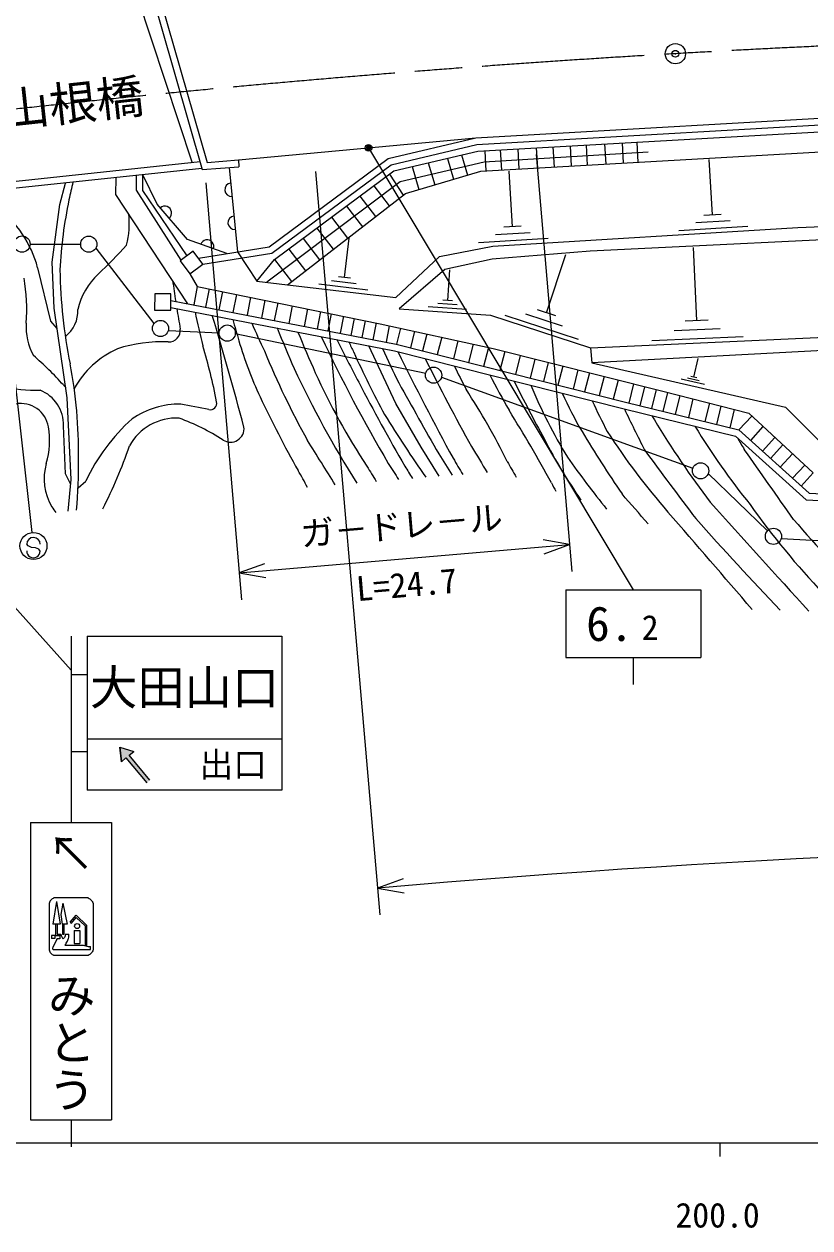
# Model space of a CAD drawing. Units: millimetres, scale not verified. Extents: x 40000 to 680000, y 20000 to 380000.
# Drawn here: x 216521 to 274678, y 198715 to 287804 of the extents above; entities that cross this region are included whole.
import ezdxf
from ezdxf.enums import TextEntityAlignment as Align

# ---------------------------------------------------------------- set-up
doc = ezdxf.new("R2010")
doc.units = ezdxf.units.MM
doc.header["$LTSCALE"] = 1000
doc.header["$PDMODE"] = 32
doc.header["$PDSIZE"] = 500
doc.linetypes.add('CHAIN', pattern=[18.5, 12, -1.5, 3.5, -1.5])
for name, color, linetype, lineweight in [('M-BGD', 7, 'Continuous', 25), ('M-BMK', 2, 'CHAIN', 13), ('M-BMK-ROW', 30, 'Continuous', 25), ('M-BMK-SRVR', 3, 'Continuous', 25), ('M-STR-HTXT', 7, 'Continuous', 13), ('M-STR-STRC', 7, 'Continuous', 25), ('M-TTL-BAND', 7, 'Continuous', 25)]:
    doc.layers.add(name, color=color, linetype=linetype, lineweight=lineweight)
doc.styles.add('@ＭＳ ゴシック', font='')
doc.styles.add('ＭＳ ゴシック', font='')
doc.styles.get('@ＭＳ ゴシック').set_extended_font_data('@MS Gothic')
doc.styles.get('ＭＳ ゴシック').set_extended_font_data('MS Gothic')

msp = doc.modelspace()

# ---------------------------------------------------------------- hatches: boundary and pattern name
at = {"layer": 'M-STR-STRC'}
msp.add_hatch(color=256, dxfattribs=at).paths.add_polyline_path([(223600, 234286), (224638, 233982), (224293, 233693), (225836, 231854), (225606, 231661), (224064, 233500), (223719, 233210)])

# ---------------------------------------------------------------- linework, layer by layer
at = {"layer": 'M-BGD'}
for p, q in [((224489, 291044), (228950, 277535)), ((232383, 277745), (249955, 279390)), ((258113, 278853), (258198, 277356)), ((259481, 278931), (259567, 277434)), ((260771, 279005), (260856, 277507)), ((261865, 279067), (261950, 277569)), ((248900, 278115), (249340, 276620)), ((250619, 278426), (250704, 276929)), ((251761, 278491), (251846, 276994)), ((253053, 278565), (253139, 277067)), ((254424, 278643), (254509, 277146)), ((255662, 278714), (255748, 277216)), ((256932, 278786), (257018, 277288)), ((229547, 277598), (204459, 274937)), ((229688, 277110), (204512, 274440)), ((231711, 277190), (232315, 270948)), ((232383, 277745), (232422, 277246)), ((245234, 277252), (245733, 275558)), ((246429, 277533), (246909, 275904)), ((247851, 277868), (248308, 276316)), ((267471, 273684), (267224, 277770)), ((223324, 275186), (223337, 276437)), ((243575, 276700), (244585, 275143)), ((252664, 272800), (252415, 276926)), ((214250, 275573), (217105, 250179)), ((242402, 275829), (243549, 274343)), ((228635, 267107), (223324, 275186)), ((241371, 275062), (242532, 273558)), ((239271, 273502), (240462, 271959)), ((240385, 274330), (241560, 272807)), ((268109, 273723), (266833, 273646)), ((238188, 272698), (239394, 271135)), ((253309, 272839), (252019, 272762)), ((270086, 272817), (264979, 272509)), ((268779, 273251), (266225, 273096)), ((237170, 271942), (238391, 270360)), ((240236, 269055), (240582, 271962)), ((255305, 271925), (250148, 271613)), ((253984, 272363), (251406, 272207)), ((236113, 271156), (237349, 269555)), ((266302, 265859), (266053, 271272)), ((235059, 270373), (236310, 268753)), ((255188, 266423), (256610, 270758)), ((240690, 269001), (239782, 269109)), ((247877, 267355), (248033, 269620)), ((229340, 268386), (229075, 267022)), ((230221, 268207), (229958, 266850)), ((241966, 268112), (238333, 268544)), ((241101, 268583), (239284, 268800)), ((231206, 268006), (230945, 266659)), ((232239, 267795), (231979, 266458)), ((233283, 267583), (233025, 266255)), ((234340, 267367), (234084, 266049)), ((248231, 267331), (247523, 267380)), ((235294, 267172), (235040, 265863)), ((236368, 266953), (236116, 265654)), ((237497, 266723), (237247, 265435)), ((238449, 266529), (238201, 265250)), ((249253, 266691), (246422, 266887)), ((248565, 267023), (247150, 267121)), ((255866, 266201), (254511, 266645)), ((239246, 266367), (238999, 265094)), ((240153, 266182), (239908, 264918)), ((240947, 266020), (240703, 264764)), ((241763, 265853), (241520, 264605)), ((242569, 265689), (242328, 264448)), ((257542, 264451), (252123, 266228)), ((256365, 265437), (253656, 266325)), ((267148, 265898), (265456, 265821)), ((243549, 265478), (243312, 264257)), ((244387, 265294), (244086, 264104)), ((245416, 265067), (245107, 263846)), ((246334, 264865), (246018, 263616)), ((247426, 264624), (247101, 263342)), ((269747, 264662), (262981, 264351)), ((268025, 265261), (264642, 265105)), ((248634, 264358), (248301, 263038)), ((249749, 264113), (249407, 262759)), ((250881, 263863), (250530, 262474)), ((252094, 263570), (251740, 262169)), ((253242, 263282), (252887, 261878)), ((254332, 263007), (253977, 261603)), ((266081, 261671), (266397, 263052)), ((255316, 262760), (254960, 261354)), ((256387, 262491), (256031, 261083)), ((257514, 262208), (257158, 260798)), ((258357, 261996), (258000, 260585)), ((259450, 261721), (259093, 260309)), ((260476, 261464), (260118, 260049)), ((261628, 261174), (261281, 259757)), ((266866, 261129), (265139, 261523)), ((266474, 261400), (265610, 261597)), ((266297, 261622), (265866, 261720)), ((262442, 260969), (262097, 259558)), ((263305, 260753), (262960, 259346)), ((264130, 260544), (263787, 259144)), ((265046, 260309), (264705, 258919)), ((266024, 260059), (265686, 258679)), ((267235, 259748), (266901, 258382)), ((268091, 259529), (267759, 258172)), ((269072, 259278), (268742, 257931)), ((269417, 257766), (270369, 258797)), ((271199, 258030), (270272, 256998)), ((271157, 256202), (272088, 257209)), ((271756, 255663), (272679, 256662)), ((272485, 255009), (273399, 255998)), ((273388, 254197), (274291, 255173)), ((220520, 253485), (221090, 253977)), ((274918, 254593), (274037, 253613)), ((216817, 249196), (216718, 249314)), ((217062, 249057), (216817, 249196)), ((217363, 249054), (217062, 249057)), ((217608, 248943), (217363, 249054)), ((217714, 248806), (217608, 248943))]:
    msp.add_line(p, q, dxfattribs=at)
for points in [[(225650, 291169), (229710, 277033), (232422, 277246)], [(226131, 291307), (230078, 277563), (232383, 277745)], [(229421, 270486), (234659, 271322), (243462, 277862), (249955, 279390), (281002, 281159), (294146, 281664), (321525, 282090), (343996, 281656), (365260, 279699), (390507, 278181), (397829, 277967)], [(229754, 270033), (234859, 270848), (243677, 277399), (250027, 278893), (281026, 280659), (294160, 281165), (321524, 281590), (343969, 281157), (365222, 279200), (390485, 277682), (397827, 277467)], [(233739, 268789), (235059, 270373), (243892, 276936), (250099, 278397), (281050, 280160), (294173, 280665), (321523, 281090), (343941, 280657), (365184, 278702), (390463, 277182), (397826, 276967)], [(236007, 268519), (244746, 275267), (250315, 276907), (281121, 278661), (294214, 279165), (321520, 279590), (343858, 279158), (365070, 277206), (390396, 275683), (399048, 275430)], [(262703, 278332), (250571, 277579), (244360, 276137), (234494, 268699)], [(228137, 270335), (224835, 275521), (224838, 276596)], [(228586, 270665), (225311, 275481), (225319, 276647)], [(231528, 270822), (228610, 271854), (226378, 274488), (225319, 276647)], [(219779, 251755), (220017, 254104), (219717, 260145), (218746, 266769), (218598, 270188), (219177, 274453), (219589, 276039)], [(236007, 268519), (244026, 267565), (247274, 270615), (251223, 271378), (273794, 272740), (294531, 273580), (313536, 273869), (334145, 273843), (344681, 273736), (359530, 271997), (377833, 270746), (390035, 270066), (398991, 275329)], [(390010, 269037), (364662, 270351), (344574, 272801), (321781, 272803), (304889, 272874), (282719, 272182), (258424, 271001), (251157, 270398), (247652, 269635), (244284, 266734)], [(232315, 270948), (233739, 268789), (236007, 268519)], [(218963, 265286), (218502, 265830), (217528, 269765)], [(228786, 269323), (229340, 268386), (242875, 265627), (251242, 263784), (263787, 260632), (270146, 259003), (274918, 254593)], [(258437, 263841), (286102, 265114), (298642, 265618), (310883, 265867), (322887, 265903), (341525, 265649), (344430, 265634), (364095, 263495), (373781, 262937), (390010, 269037)], [(227385, 267350), (244049, 264114), (261042, 259816), (269417, 257766), (274612, 253097), (289253, 252359), (292527, 252262), (304753, 250474), (314689, 246836), (323752, 244056), (335308, 244069), (338996, 241847)], [(227381, 266841), (243940, 263626), (260921, 259330), (269176, 257310), (274410, 252607), (289233, 251859), (292483, 251763), (304630, 249986), (314530, 246361), (323678, 243556), (335169, 243569), (338738, 241419)], [(244284, 266734), (251042, 266267), (258437, 263841), (258529, 262723)], [(374242, 261871), (361711, 262656), (344489, 264463), (320008, 264914), (304419, 264775), (281685, 263975), (258529, 262723)], [(247229, 254341), (245912, 256502), (244030, 259726), (242043, 263994)], [(258529, 262723), (272862, 259453), (275816, 256524), (296273, 257401), (305544, 257650), (320346, 257777), (334712, 257616), (344456, 257523), (361826, 255501), (374242, 261871)], [(219980, 253739), (219594, 254527), (219439, 258067)]]:
    msp.add_lwpolyline(points, dxfattribs=at)
for points in [[(228077, 270291), (228786, 269323), (229754, 270033), (229044, 271001)], [(226188, 267840), (226180, 266640), (227380, 266631), (227388, 267831)]]:
    msp.add_lwpolyline(points, close=True, dxfattribs=at)
msp.add_circle((217217, 249185), 1000, dxfattribs=at)
for centre, radius, start, end in [((272349, 263737), 53658, 166.68301, 168.09343), ((231870, 275541), 500, 95.52606, 275.52606), ((251910, 268047), 32770, 168.09343, 177.26499), ((209255, 267532), 8568, 15.10587, 52.08033), ((218166, 273042), 6141, 345.00239, 6.67505), ((226941, 273824), 500, 310.27158, 130.27158), ((232106, 273102), 500, 95.52606, 275.52606), ((230071, 271338), 500, 340.525, 160.525), ((203051, 289800), 27921, 312.75382, 318.91919), ((258928, 270351), 39758, 181.0674, 191.16758), ((225432, 265592), 5048, 132.75382, 167.48759), ((202781, 266685), 13936, 355.82756, 9.59274), ((361196, 288167), 135078, 188.23597, 188.8953), ((218111, 266574), 2396, 307.73128, 2.67348), ((361196, 288167), 135078, 189.12099, 189.77338), ((1319569, 514558), 1118257, 192.81663, 192.94809), ((220940, 265361), 4272, 175.82756, 209.16312), ((-59532, 179625), 302645, 15.00565, 16.63112), ((1171349, 533996), 976876, 195.92571, 196.02227), ((266240, 279402), 35614, 202.66855, 206.31895), ((227229, 265135), 855, 267.72891, 6.87439), ((352174, 312703), 126164, 202.06266, 203.53705), ((299979, 290224), 68032, 201.74964, 204.50472), ((339758, 312155), 111818, 205.1247, 210.5644), ((226262, 257484), 6898, 114.25532, 150.97414), ((226760, 253285), 11004, 87.72891, 107.62288), ((191927, 252465), 39536, 10.77094, 16.95129), ((258743, 271939), 27389, 196.04764, 205.32842), ((407693, 349396), 188284, 206.81571, 207.89486), ((309535, 296414), 76098, 204.97577, 205.60845), ((325324, 301287), 90422, 204.49207, 206.28131), ((201867, 245470), 23506, 41.66622, 49.25424), ((289368, 285981), 59421, 202.11333, 209.19468), ((311816, 295741), 77879, 204.43673, 208.23229), ((406595, 342686), 180656, 205.97489, 208.79479), ((384136, 331708), 154077, 206.46091, 209.20203), ((187604, 256271), 32943, 358.94048, 11.16758), ((306278, 294908), 77007, 205.03513, 212.22942), ((285359, 283559), 51965, 204.50472, 213.22858), ((362436, 318683), 127157, 206.21753, 207.08812), ((225851, 266813), 8599, 221.66622, 223.42736), ((369987, 327961), 144936, 207.37958, 210.18442), ((1190988, 790378), 1084570, 209.20064, 209.5191), ((346318, 311654), 107556, 207.58944, 209.1771), ((435419, 354436), 204987, 206.99398, 208.35385), ((291817, 276985), 41007, 202.82908, 211.18659), ((217381, 271869), 11161, 256.94385, 271.67109), ((216671, 258144), 2770, 358.39795, 68.03675), ((316943, 299486), 91780, 205.32842, 209.16189), ((207084, 233202), 50365, 26.18288, 33.20051), ((281126, 271548), 27135, 204.05396, 210.77929), ((216283, 257648), 2072, 9.75865, 100.38012), ((228052, 253428), 6250, 89.40606, 124.45973), ((220033, 212604), 47762, 77.71519, 80.25621), ((230298, 259744), 482, 257.71519, 13.16768), ((295048, 276361), 40010, 204.25368, 207.87857), ((401781, 326911), 156213, 205.63618, 206.87167), ((234054, 247910), 14313, 131.79447, 154.92197), ((227802, 254662), 3982, 87.08619, 151.13439), ((222276, 243101), 16560, 57.2098, 69.76192), ((351093, 326376), 127254, 212.02187, 214.51986), ((166879, 205642), 100926, 28.53533, 32.06372), ((291079, 274147), 31995, 208.61704, 209.25515), ((322595, 294421), 69436, 211.14174, 217.21776), ((212429, 256986), 5982, 343.58001, 9.75865), ((231791, 257870), 1009, 237.2098, 6.50235), ((331419, 301504), 85674, 210.77929, 214.45601), ((303278, 285810), 51900, 212.85734, 221.10296), ((312227, 286098), 53928, 211.3439, 218.88731), ((192599, 267278), 33471, 332.71062, 341.36736), ((-6937955, -4225407), 8460439, 31.96614, 31.99245), ((291089, 275667), 40570, 207.25942, 214.68217), ((313119, 282504), 50598, 210.01791, 211.15835), ((515221, 422944), 315760, 211.91891, 212.25715), ((618889, 477691), 430410, 210.91888, 211.21725), ((322640, 302339), 80708, 215.25651, 218.6742), ((538566, 458011), 341956, 216.14738, 217.21285), ((-949460, -605530), 1493130, 35.01126, 35.25473), ((222031, 254156), 4027, 163.58001, 211.04624), ((191438, 254866), 29115, 353.99897, 1.56622), ((292561, 285536), 59117, 211.00532, 212.28313), ((719041, 557085), 563240, 212.39894, 212.54311), ((299686, 288243), 64206, 211.08886, 212.03874), ((307672, 290298), 68753, 210.24351, 211.39908), ((299693, 282223), 54461, 209.47524, 210.86815), ((224241, 246993), 14766, 26.22449, 31.75255), ((290930, 282584), 57495, 209.99635, 209.99751), ((308440, 282616), 60210, 208.53533, 209.20735), ((-61903, -29158), 428664, 40.77771, 41.17046), ((1117255, 1014923), 1141854, 221.89548, 222.44108), ((319526, 287250), 60444, 215.39187, 223.46958), ((221406, 253780), 3298, 211.04624, 220.08377), ((-593744, -496046), 1138036, 40.59465, 41.07458), ((477923, 440384), 283904, 221.78615, 223.6467), ((376239, 340396), 136120, 220.97659, 224.33763), ((217218, 249310), 500, 359.55488, 179.55488), ((217214, 248810), 500, 179.55488, 359.55488)]:
    msp.add_arc(centre, radius, start, end, dxfattribs=at)
at = {"layer": 'M-BMK'}
msp.add_arc((319776, -662794), 950000, 75.60996, 97.71992, dxfattribs=at)
at = {"layer": 'M-BMK-ROW'}
for p, q in [((216967, 271507), (220710, 271514)), ((221831, 271218), (226134, 265634)), ((227198, 265129), (230956, 264964)), ((232155, 264911), (246245, 261969)), ((247407, 261672), (266022, 254946)), ((267151, 254539), (271547, 250309)), ((272561, 249744), (285722, 249013))]:
    msp.add_line(p, q, dxfattribs=at)
for centre in [(216367, 271521), (221310, 271515), (226617, 265278), (231555, 264937), (246826, 261820), (266587, 254743), (271979, 249893)]:
    msp.add_circle(centre, 600, dxfattribs=at)
at = {"layer": 'M-BMK-SRVR'}
msp.add_circle((264719, 285609), 750, dxfattribs=at)
msp.add_point((264719, 285609), dxfattribs=at)
at = {"layer": 'M-STR-HTXT'}
for p, q in [((254428, 278143), (257068, 247290)), ((238077, 276905), (242861, 221874)), ((229969, 276050), (232609, 245197)), ((256897, 249282), (254928, 249634)), ((232438, 247190), (256897, 249282)), ((255017, 248602), (256897, 249282)), ((234319, 247870), (232438, 247190)), ((232438, 247190), (234407, 246839)), ((244568, 224550), (242688, 223867)), ((242688, 223867), (244657, 223518))]:
    msp.add_line(p, q, dxfattribs=at)
msp.add_arc((319776, -662794), 890006, 84.31011, 94.96892, dxfattribs=at)
at = {"layer": 'M-STR-STRC'}
for p, q in [((242095, 278518), (261606, 245935)), ((191038, 272303), (220000, 240000)), ((256606, 245935), (266606, 245935)), ((256606, 245935), (256606, 240935)), ((266606, 245935), (266606, 240935)), ((220000, 242511), (220000, 228711)), ((221200, 242511), (235600, 242511)), ((221200, 242511), (221200, 231111)), ((235600, 242511), (235600, 231111)), ((256606, 240935), (266606, 240935)), ((261606, 240935), (261606, 238935)), ((220000, 239661), (221200, 239661)), ((221200, 234911), (235600, 234911)), ((220000, 233961), (221200, 233961)), ((223719, 233210), (223600, 234286)), ((223600, 234286), (223719, 233210)), ((223600, 234286), (224638, 233982)), ((223719, 233210), (224064, 233500)), ((224064, 233500), (225606, 231661)), ((224293, 233693), (224638, 233982)), ((225836, 231854), (224293, 233693)), ((235600, 231111), (221200, 231111)), ((217000, 228711), (217000, 206711)), ((217000, 228711), (223000, 228711)), ((223000, 228711), (223000, 206711)), ((218367, 222734), (218367, 219287)), ((218917, 222864), (218640, 221198)), ((221267, 223136), (218733, 223136)), ((218917, 222864), (219185, 221198)), ((219390, 222755), (219248, 221909)), ((219390, 222755), (219712, 221198)), ((221633, 222734), (221633, 219287)), ((219248, 221909), (219350, 221198)), ((219937, 221343), (220378, 221857)), ((220378, 221857), (221143, 221129)), ((219185, 221198), (218640, 221198)), ((218857, 221198), (218857, 220354)), ((218966, 221198), (218966, 220462)), ((219712, 221198), (219350, 221198)), ((219358, 221198), (219358, 220462)), ((219467, 221198), (219467, 220462)), ((219937, 221343), (220020, 221272)), ((220020, 221272), (220386, 221699)), ((220386, 221699), (221034, 221082)), ((221034, 221082), (221034, 219607)), ((221143, 221129), (221143, 219580)), ((218803, 220354), (218558, 220354)), ((218558, 220354), (218558, 220136)), ((218803, 220136), (218558, 220136)), ((218945, 220087), (218639, 219455)), ((218803, 220354), (218803, 220136)), ((218857, 220354), (219149, 220354)), ((218966, 220462), (219207, 220462)), ((219152, 220105), (218966, 220105)), ((219183, 220151), (219183, 220323)), ((219358, 220462), (219467, 220462)), ((219558, 220460), (219842, 220460)), ((220218, 220731), (220218, 219751)), ((220218, 220731), (220653, 220731)), ((220653, 220731), (220653, 219751)), ((218674, 219316), (221440, 219316)), ((219546, 219643), (220888, 219643)), ((220218, 219751), (220653, 219751)), ((220888, 219643), (221263, 219551)), ((221263, 219551), (221440, 219551)), ((221440, 219316), (221440, 219551)), ((221267, 218885), (218733, 218885)), ((217000, 206711), (223000, 206711)), ((220000, 206711), (220000, 204711))]:
    msp.add_line(p, q, dxfattribs=at)
for centre, radius in [((242018, 278647), 150), ((242018, 278647), 120), ((242018, 278647), 90), ((242018, 278647), 60), ((242018, 278647), 30), ((220447, 221054), 186)]:
    msp.add_circle(centre, radius, dxfattribs=at)
for points, knots in [([(218733, 223136), (218628, 223077), (218583, 223052), (218510, 222972), (218437, 222892), (218416, 222844), (218367, 222734)], [0, 0, 0, 0, 1, 1, 1, 2, 2, 2, 2]), ([(221267, 223136), (221372, 223077), (221417, 223052), (221490, 222972), (221563, 222892), (221584, 222844), (221633, 222734)], [0, 0, 0, 0, 1, 1, 1, 2, 2, 2, 2]), ([(218945, 220087), (218948, 220093), (218949, 220098), (218955, 220102), (218959, 220104), (218961, 220104), (218966, 220105)], [0, 0, 0, 0, 1, 1, 1, 2, 2, 2, 2]), ([(219149, 220354), (219159, 220353), (219165, 220352), (219173, 220346), (219180, 220340), (219182, 220333), (219183, 220323)], [0, 0, 0, 0, 1, 1, 1, 2, 2, 2, 2]), ([(219183, 220151), (219181, 220138), (219180, 220131), (219172, 220121), (219165, 220113), (219161, 220110), (219152, 220105)], [0, 0, 0, 0, 1, 1, 1, 2, 2, 2, 2]), ([(219207, 220462), (219221, 220457), (219229, 220454), (219238, 220443), (219244, 220436), (219245, 220430), (219249, 220422), (219287, 220336), (219291, 220279), (219339, 220199), (219364, 220158), (219375, 220142), (219410, 220098)], [0, 0, 0, 0, 1, 1, 1, 2, 2, 2, 3, 3, 3, 4, 4, 4, 4]), ([(219558, 220460), (219553, 220349), (219561, 220287), (219504, 220200), (219474, 220155), (219456, 220134), (219410, 220098)], [0, 0, 0, 0, 1, 1, 1, 2, 2, 2, 2]), ([(219546, 219643), (219636, 219769), (219668, 219811), (219724, 219932), (219774, 220041), (219804, 220104), (219825, 220223), (219841, 220314), (219843, 220353), (219842, 220460)], [0, 0, 0, 0, 1, 1, 1, 2, 2, 2, 3, 3, 3, 3]), ([(218367, 219287), (218416, 219177), (218437, 219129), (218510, 219049), (218583, 218969), (218628, 218944), (218733, 218885)], [0, 0, 0, 0, 1, 1, 1, 2, 2, 2, 2]), ([(218639, 219455), (218626, 219425), (218615, 219403), (218626, 219372), (218635, 219345), (218650, 219333), (218674, 219316)], [0, 0, 0, 0, 1, 1, 1, 2, 2, 2, 2]), ([(221633, 219287), (221584, 219177), (221563, 219129), (221490, 219049), (221417, 218969), (221372, 218944), (221267, 218885)], [0, 0, 0, 0, 1, 1, 1, 2, 2, 2, 2])]:
    msp.add_open_spline(points, degree=3, knots=knots, dxfattribs=at)
msp.add_point((242018, 278647), dxfattribs=at)
at = {"layer": 'M-TTL-BAND'}
for p, q in [((40000, 205000), (579000, 205000)), ((268000, 205000), (268000, 204000))]:
    msp.add_line(p, q, dxfattribs=at)

# ---------------------------------------------------------------- texts
at = {"layer": 'M-BGD', "style": 'ＭＳ ゴシック'}
msp.add_text('第一山根橋', height=2566, rotation=6.209, dxfattribs=at).set_placement((216644, 281591), align=Align.MIDDLE_CENTER)
at = {"layer": 'M-STR-HTXT', "style": 'ＭＳ ゴシック'}
msp.add_text('ガ－ドレ－ル', height=1833, rotation=4.89, dxfattribs=at).set_placement((244582, 249233), align=Align.BOTTOM_CENTER)
at = {"layer": 'M-STR-HTXT', "style": '@ＭＳ ゴシック'}
msp.add_text('L=24.7', height=1833, rotation=4.89, dxfattribs=at).set_placement((244753, 247240), align=Align.TOP_CENTER)
at = {"layer": 'M-STR-STRC', "style": 'ＭＳ ゴシック'}
msp.add_text('6.', height=2566, dxfattribs=at).set_placement((261606, 243435), align=Align.MIDDLE_RIGHT)
msp.add_text('2', height=1833, dxfattribs=at).set_placement((262856, 241685), align=Align.BOTTOM_CENTER)
for s, height, p in [('大田山口', 2566, (228400, 238711)), ('出口', 1833, (232000, 233011))]:
    msp.add_text(s, height=height, dxfattribs=at).set_placement(p, align=Align.MIDDLE_CENTER)
msp.add_text('↑', height=2566, rotation=45, dxfattribs=at).set_placement((220000, 226461), align=Align.MIDDLE_CENTER)
at = {"layer": 'M-STR-STRC', "style": '@ＭＳ ゴシック'}
msp.add_text('みとう', height=2566, rotation=270, dxfattribs=at).set_placement((220000, 207211), align=Align.MIDDLE_RIGHT)
at = {"layer": 'M-TTL-BAND', "style": 'ＭＳ ゴシック'}
msp.add_text('200.0', height=1833, dxfattribs=at).set_placement((267844, 198195), align=Align.BOTTOM_CENTER)

doc.saveas('drawing.dxf')
